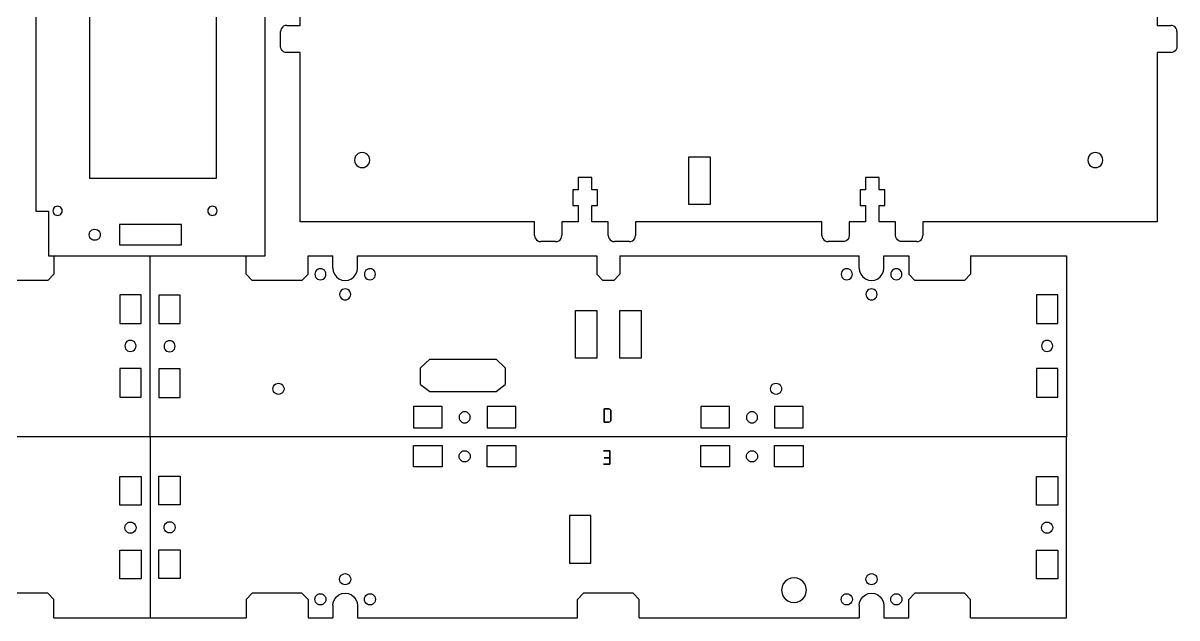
# Model space of a CAD drawing. Extents: x -328 to 338, y -470 to -5.
# Drawn here: x -34.4 to 338.2, y -469.9 to -277.8 of the extents above; entities that cross this region are included whole.
import ezdxf

# ---------------------------------------------------------------- set-up
doc = ezdxf.new("R2010")
doc.units = 0
doc.layers.get('0').update_dxf_attribs({"linetype": 'CONTINUOUS'})

msp = doc.modelspace()

# ---------------------------------------------------------------- linework, layer by layer
at = {"color": 5}
for points in [[(-30.296183, -178.938173), (-30.296183, -338.494623)], [(-26.243348, -352.938163), (43.703833, -352.938163), (43.703833, -178.938173)], [(-30.299304, -338.495836), (-26.246497, -338.495836)], [(-26.246737, -338.492732), (-26.246737, -352.936696)], [(-24.474578, -352.927157), (-24.474578, -358.927145)], [(37.575521, -358.926891), (37.575521, -352.926903)], [(57.575509, -352.926903), (65.57553, -352.926903)], [(57.575509, -358.926891), (57.575509, -352.926903)], [(65.57553, -356.926895), (65.57553, -352.926903)], [(73.575514, -352.926903), (150.825494, -352.926903)], [(73.575514, -356.926895), (73.575514, -352.926903)], [(150.825437, -352.926903), (150.825437, -358.926891)], [(158.325436, -352.926903), (158.325436, -358.926891)], [(158.325436, -352.926903), (235.575433, -352.926903)], [(235.575489, -356.926895), (235.575489, -352.926903)], [(243.57549, -356.926895), (243.57549, -352.926903)], [(243.57549, -352.926903), (251.575502, -352.926903)], [(251.575502, -352.926903), (251.575502, -358.926891)], [(271.57549, -352.926903), (271.57549, -358.926891)], [(271.57549, -352.926903), (302.575609, -352.926903)], [(302.575609, -352.926903), (302.575609, -411.426884)], [(65.57553, -356.926895), (65.711815, -357.96217)], [(73.439229, -357.96217), (73.575514, -356.926895)], [(235.575489, -356.926895), (235.711774, -357.96217)], [(243.439205, -357.96217), (243.57549, -356.926895)], [(-26.474581, -360.927141), (-42.474588, -360.927141)], [(-24.474578, -358.927145), (-26.474581, -360.927141)], [(37.575521, -358.926891), (39.575517, -360.926887)], [(55.575513, -360.926887), (39.575517, -360.926887)], [(57.575509, -358.926891), (55.575513, -360.926887)], [(65.711815, -357.96217), (66.111414, -358.926891)], [(66.111414, -358.926891), (66.747091, -359.755326)], [(66.747091, -359.755326), (67.575526, -360.391003)], [(67.575526, -360.391003), (68.540246, -360.790602)], [(68.540246, -360.790602), (69.575522, -360.926887)], [(69.575522, -360.926887), (70.610798, -360.790602)], [(70.610798, -360.790602), (71.575518, -360.391003)], [(71.575518, -360.391003), (72.403953, -359.755326)], [(72.403953, -359.755326), (73.03963, -358.926891)], [(73.03963, -358.926891), (73.439229, -357.96217)], [(150.825437, -358.926891), (152.825433, -360.926887)], [(158.325436, -358.926891), (156.32544, -360.926887), (152.825433, -360.926887)], [(235.711774, -357.96217), (236.111373, -358.926891)], [(236.111373, -358.926891), (236.74705, -359.755326)], [(236.74705, -359.755326), (237.575485, -360.391003)], [(237.575485, -360.391003), (238.540205, -360.790602)], [(238.540205, -360.790602), (239.57547, -360.926887)], [(239.57547, -360.926887), (240.610774, -360.790602)], [(240.610774, -360.790602), (241.575494, -360.391003)], [(241.575494, -360.391003), (242.403929, -359.755326)], [(242.403929, -359.755326), (243.039606, -358.926891)], [(243.039606, -358.926891), (243.439205, -357.96217)], [(251.575502, -358.926891), (253.575498, -360.926887)], [(269.575494, -360.926887), (253.575498, -360.926887)], [(271.57549, -358.926891), (269.575494, -360.926887)], [(302.573775, -469.926951), (302.573775, -411.426969)], [(-26.476401, -461.927193), (-42.476409, -461.927193)], [(-24.476398, -463.927189), (-26.476401, -461.927193)], [(37.573658, -463.926935), (39.573654, -461.926939)], [(55.573651, -461.926939), (39.573654, -461.926939)], [(57.573647, -463.926935), (55.573651, -461.926939)], [(66.745279, -463.0985), (67.573714, -462.46285), (68.538434, -462.063224)], [(68.538434, -462.063224), (69.57371, -461.926939)], [(69.57371, -461.926939), (70.608986, -462.063224)], [(70.608986, -462.063224), (71.573706, -462.46285)], [(144.573679, -463.926935), (146.573675, -461.926939)], [(162.573671, -461.926939), (146.573675, -461.926939)], [(164.573667, -463.926935), (162.573671, -461.926939)], [(237.57367, -462.46285), (238.538391, -462.063224)], [(238.538391, -462.063224), (239.573664, -461.926939)], [(239.573664, -461.926939), (240.608939, -462.063224)], [(240.608939, -462.063224), (241.57366, -462.46285)], [(251.573668, -463.926935), (253.573664, -461.926939)], [(269.57366, -461.926939), (253.573664, -461.926939)], [(271.573656, -463.926935), (269.57366, -461.926939)], [(-24.476398, -469.927205), (-24.476398, -463.927189)], [(37.573658, -463.926935), (37.573658, -469.926951)], [(57.573647, -463.926935), (57.573647, -469.926951)], [(65.573718, -465.926931), (65.710003, -464.891655)], [(65.710003, -464.891655), (66.109602, -463.926935)], [(66.109602, -463.926935), (66.745279, -463.0985)], [(71.573706, -462.46285), (72.402141, -463.0985)], [(72.402141, -463.0985), (73.037819, -463.926935)], [(73.037819, -463.926935), (73.437417, -464.891655)], [(73.437417, -464.891655), (73.573702, -465.926931)], [(144.573679, -469.926951), (144.573679, -463.926935)], [(164.573667, -469.926951), (164.573667, -463.926935)], [(235.573674, -465.926931), (235.70996, -464.891655)], [(235.70996, -464.891655), (236.109558, -463.926935)], [(236.109558, -463.926935), (236.745235, -463.0985)], [(236.745235, -463.0985), (237.57367, -462.46285)], [(241.57366, -462.46285), (242.402095, -463.0985)], [(242.402095, -463.0985), (243.037772, -463.926935)], [(243.037772, -463.926935), (243.43737, -464.891655)], [(243.43737, -464.891655), (243.573656, -465.926931)], [(251.573668, -469.926951), (251.573668, -463.926935)], [(271.573656, -469.926951), (271.573656, -463.926935)], [(65.573718, -465.926931), (65.573718, -469.926951)], [(73.573702, -465.926931), (73.573702, -469.926951)], [(235.573674, -465.926931), (235.573674, -469.926951)], [(243.573656, -465.926931), (243.573656, -469.926951)], [(-24.476398, -469.927205), (6.523593, -469.927205)], [(6.573673, -469.926951), (37.573658, -469.926951)], [(57.573647, -469.926951), (65.573718, -469.926951)], [(73.573702, -469.926951), (144.573679, -469.926951)], [(164.573667, -469.926951), (235.573674, -469.926951)], [(243.573656, -469.926951), (251.573668, -469.926951)], [(271.573656, -469.926951), (302.573775, -469.926951)]]:
    msp.add_lwpolyline(points, dxfattribs=at)
at = {"color": 7}
for points in [[(-12.996182, -228.438172), (-12.996182, -327.938185)], [(28.003833, -327.938185), (28.003833, -228.438172), (-12.996182, -228.438172)], [(73.320086, -320.309803), (72.930732, -320.81721)], [(73.827493, -319.920449), (73.320086, -320.309803)], [(74.418382, -319.675706), (73.827493, -319.920449)], [(75.052507, -319.592225), (74.418382, -319.675706)], [(75.686604, -319.675706), (75.052507, -319.592225)], [(76.277493, -319.920449), (75.686604, -319.675706)], [(76.7849, -320.309803), (76.277493, -319.920449)], [(77.174254, -320.81721), (76.7849, -320.309803)], [(310.120002, -320.309803), (309.730648, -320.81721)], [(310.627409, -319.920449), (310.120002, -320.309803)], [(311.218298, -319.675706), (310.627409, -319.920449)], [(311.852395, -319.592225), (311.218298, -319.675706)], [(312.48652, -319.675706), (311.852395, -319.592225)], [(313.077408, -319.920449), (312.48652, -319.675706)], [(314.302394, -322.042224), (314.218913, -321.408099), (313.97417, -320.81721), (313.584816, -320.309803), (313.077408, -319.920449)], [(72.685989, -321.408099), (72.602479, -322.042224)], [(72.602479, -322.042224), (72.685989, -322.676321)], [(72.930732, -320.81721), (72.685989, -321.408099)], [(72.685989, -322.676321), (72.930732, -323.26721)], [(72.930732, -323.26721), (73.320086, -323.774617)], [(73.320086, -323.774617), (73.827493, -324.163971)], [(73.827493, -324.163971), (74.418382, -324.408742)], [(75.052507, -324.492224), (75.686604, -324.408742), (76.277493, -324.163971), (76.7849, -323.774617), (77.174254, -323.26721), (77.419025, -322.676321), (77.502506, -322.042224)], [(77.419025, -321.408099), (77.174254, -320.81721)], [(77.502506, -322.042224), (77.419025, -321.408099)], [(180.602464, -320.942235), (187.502464, -320.942235)], [(180.602464, -336.342227), (180.602464, -320.942235)], [(187.502464, -320.942235), (187.502464, -336.342227)], [(309.485877, -321.408099), (309.402395, -322.042224)], [(309.402395, -322.042224), (309.485877, -322.676321)], [(309.730648, -320.81721), (309.485877, -321.408099)], [(309.485877, -322.676321), (309.730648, -323.26721)], [(309.730648, -323.26721), (310.120002, -323.774617)], [(310.120002, -323.774617), (310.627409, -324.163971)], [(310.627409, -324.163971), (311.218298, -324.408742)], [(312.48652, -324.408742), (313.077408, -324.163971)], [(313.077408, -324.163971), (313.584816, -323.774617)], [(313.584816, -323.774617), (313.97417, -323.26721)], [(313.97417, -323.26721), (314.218913, -322.676321)], [(314.218913, -322.676321), (314.302394, -322.042224)], [(74.418382, -324.408742), (75.052507, -324.492224)], [(311.218298, -324.408742), (311.852395, -324.492224)], [(311.852395, -324.492224), (312.48652, -324.408742)], [(-12.996182, -327.938185), (28.003833, -327.938185)], [(-24.35684, -337.377502), (-24.595219, -337.688173), (-24.745071, -338.049953), (-24.796181, -338.438178)], [(-24.796181, -338.438178), (-24.745071, -338.826403)], [(-24.745071, -338.826403), (-24.595219, -339.188184)], [(-24.046182, -337.139138), (-24.35684, -337.377502)], [(-23.684409, -336.989278), (-24.046182, -337.139138)], [(-23.296182, -336.938167), (-23.684409, -336.989278)], [(-22.907954, -336.989278), (-23.296182, -336.938167)], [(-22.546182, -337.139138), (-22.907954, -336.989278)], [(-22.235523, -337.377502), (-22.546182, -337.139138)], [(-21.997144, -337.688173), (-22.235523, -337.377502)], [(-21.847292, -338.049953), (-21.997144, -337.688173)], [(-21.997144, -339.188184), (-21.847292, -338.826403)], [(-21.796182, -338.438178), (-21.847292, -338.049953)], [(-21.847292, -338.826403), (-21.796182, -338.438178)], [(25.254943, -338.049953), (25.203833, -338.438178)], [(25.203833, -338.438178), (25.254943, -338.826403)], [(25.404795, -337.688173), (25.254943, -338.049953)], [(25.254943, -338.826403), (25.404795, -339.188184)], [(25.643174, -337.377502), (25.404795, -337.688173)], [(25.953833, -337.139138), (25.643174, -337.377502)], [(27.092061, -336.989278), (26.703833, -336.938167), (26.315605, -336.989278), (25.953833, -337.139138)], [(26.703833, -339.938161), (27.092061, -339.887051), (27.453833, -339.737219), (27.764492, -339.498826), (28.002871, -339.188184), (28.152722, -338.826403), (28.203833, -338.438178)], [(27.453833, -337.139138), (27.092061, -336.989278)], [(28.002871, -337.688173), (27.764492, -337.377502), (27.453833, -337.139138)], [(28.152722, -338.049953), (28.002871, -337.688173)], [(28.203833, -338.438178), (28.152722, -338.049953)], [(187.502464, -336.342227), (180.602464, -336.342227)], [(-24.595219, -339.188184), (-24.35684, -339.498826)], [(-24.35684, -339.498826), (-24.046182, -339.737219)], [(-24.046182, -339.737219), (-23.684409, -339.887051), (-23.296182, -339.938161), (-22.907954, -339.887051)], [(-22.907954, -339.887051), (-22.546182, -339.737219)], [(-22.546182, -339.737219), (-22.235523, -339.498826)], [(-22.235523, -339.498826), (-21.997144, -339.188184)], [(25.404795, -339.188184), (25.643174, -339.498826)], [(25.643174, -339.498826), (25.953833, -339.737219), (26.315605, -339.887051), (26.703833, -339.938161)], [(-13.096182, -346.159976), (-13.034849, -345.694112)], [(-13.034849, -346.62584), (-13.096182, -346.159976)], [(-13.034849, -345.694112), (-12.855029, -345.259969)], [(-12.855029, -345.259969), (-12.568974, -344.887182)], [(-12.568974, -344.887182), (-12.196181, -344.601121)], [(-12.196181, -344.601121), (-11.762055, -344.421318)], [(-11.762055, -344.421318), (-11.296183, -344.359962)], [(-11.296183, -344.359962), (-10.83031, -344.421318)], [(-10.83031, -344.421318), (-10.396182, -344.601121)], [(-10.396182, -344.601121), (-10.023389, -344.887182)], [(-10.023389, -344.887182), (-9.737337, -345.259969)], [(-9.737337, -345.259969), (-9.557516, -345.694112)], [(-9.557516, -345.694112), (-9.496183, -346.159976)], [(-9.496183, -346.159976), (-9.557516, -346.62584)], [(-3.296181, -349.459972), (16.703812, -349.459972), (16.703812, -342.85998), (-3.296181, -342.85998), (-3.296181, -349.459972)], [(-12.855029, -347.059982), (-13.034849, -346.62584)], [(-12.568974, -347.43277), (-12.855029, -347.059982)], [(-12.196181, -347.71883), (-12.568974, -347.43277)], [(-11.762055, -347.898634), (-12.196181, -347.71883)], [(-11.296183, -347.959961), (-11.762055, -347.898634)], [(-10.83031, -347.898634), (-11.296183, -347.959961)], [(-10.396182, -347.71883), (-10.83031, -347.898634)], [(-10.023389, -347.43277), (-10.396182, -347.71883)], [(-9.737337, -347.059982), (-10.023389, -347.43277)], [(-9.557516, -346.62584), (-9.737337, -347.059982)], [(6.575564, -411.426884), (6.575564, -352.926903)], [(60.302744, -357.654097), (60.016684, -358.026884)], [(60.675531, -357.368036), (60.302744, -357.654097)], [(61.109646, -357.188232), (60.675531, -357.368036)], [(61.57551, -357.126877), (61.109646, -357.188232)], [(62.041402, -357.188232), (61.57551, -357.126877)], [(62.475516, -357.368036), (62.041402, -357.188232)], [(62.848304, -357.654097), (62.475516, -357.368036)], [(63.134364, -358.026884), (62.848304, -357.654097)], [(76.301611, -357.654097), (76.015551, -358.026884)], [(76.674399, -357.368036), (76.301611, -357.654097)], [(77.108513, -357.188232), (76.674399, -357.368036)], [(77.574405, -357.126877), (77.108513, -357.188232)], [(78.04027, -357.188232), (77.574405, -357.126877)], [(78.474412, -357.368036), (78.04027, -357.188232)], [(78.847199, -357.654097), (78.474412, -357.368036)], [(79.13326, -358.026884), (78.847199, -357.654097)], [(230.302714, -357.654097), (230.016654, -358.026884)], [(230.675502, -357.368036), (230.302714, -357.654097)], [(231.109616, -357.188232), (230.675502, -357.368036)], [(231.575441, -357.126877), (231.10956, -357.188232)], [(232.041361, -357.188232), (231.575497, -357.126877)], [(232.475419, -357.368036), (232.041305, -357.188232)], [(232.848206, -357.654097), (232.475419, -357.368036)], [(233.134323, -358.026884), (232.848263, -357.654097)], [(246.301587, -357.654097), (246.015527, -358.026884)], [(246.674375, -357.368036), (246.301587, -357.654097)], [(247.108517, -357.188232), (246.674375, -357.368036)], [(247.574381, -357.126877), (247.108517, -357.188232)], [(248.040246, -357.188232), (247.574381, -357.126877)], [(248.474388, -357.368036), (248.040246, -357.188232)], [(248.847175, -357.654097), (248.474388, -357.368036)], [(249.133236, -358.026884), (248.847175, -357.654097)], [(59.836852, -358.461026), (59.775525, -358.926891)], [(59.775525, -358.926891), (59.836852, -359.392755)], [(60.016684, -358.026884), (59.836852, -358.461026)], [(59.836852, -359.392755), (60.016684, -359.826897)], [(60.016684, -359.826897), (60.302744, -360.199685)], [(60.302744, -360.199685), (60.675531, -360.485745)], [(60.675531, -360.485745), (61.109646, -360.665549)], [(61.109646, -360.665549), (61.57551, -360.726876)], [(61.57551, -360.726876), (62.041402, -360.665549)], [(62.041402, -360.665549), (62.475516, -360.485745)], [(62.475516, -360.485745), (62.848304, -360.199685)], [(62.848304, -360.199685), (63.134364, -359.826897)], [(63.314196, -358.461026), (63.134364, -358.026884)], [(63.134364, -359.826897), (63.314196, -359.392755)], [(63.375523, -358.926891), (63.314196, -358.461026)], [(63.314196, -359.392755), (63.375523, -358.926891)], [(75.835747, -358.461026), (75.774392, -358.926891)], [(75.774392, -358.926891), (75.835747, -359.392755), (76.015551, -359.826897)], [(76.015551, -358.026884), (75.835747, -358.461026)], [(76.015551, -359.826897), (76.301611, -360.199685)], [(76.301611, -360.199685), (76.674399, -360.485745)], [(76.674399, -360.485745), (77.108513, -360.665549)], [(77.108513, -360.665549), (77.574405, -360.726876)], [(77.574405, -360.726876), (78.04027, -360.665549)], [(78.04027, -360.665549), (78.474412, -360.485745), (78.847199, -360.199685)], [(78.847199, -360.199685), (79.13326, -359.826897)], [(79.313064, -358.461026), (79.13326, -358.026884)], [(79.13326, -359.826897), (79.313064, -359.392755)], [(79.37439, -358.926891), (79.313064, -358.461026)], [(79.313064, -359.392755), (79.37439, -358.926891)], [(229.836822, -358.461026), (229.775495, -358.926891), (229.836822, -359.392755)], [(230.016654, -358.026884), (229.836822, -358.461026)], [(229.836822, -359.392755), (230.016654, -359.826897)], [(230.016654, -359.826897), (230.302714, -360.199685)], [(230.302714, -360.199685), (230.675502, -360.485745)], [(230.675502, -360.485745), (231.109616, -360.665549)], [(231.10956, -360.665549), (231.575441, -360.726876)], [(231.575441, -360.726876), (232.041305, -360.665549)], [(232.041361, -360.665549), (232.475476, -360.485745)], [(232.475476, -360.485745), (232.848263, -360.199685)], [(232.848263, -360.199685), (233.134323, -359.826897)], [(233.314099, -358.461026), (233.134267, -358.026884)], [(233.134267, -359.826897), (233.314099, -359.392755)], [(233.375482, -358.926891), (233.314155, -358.461026)], [(233.314155, -359.392755), (233.375482, -358.926891)], [(245.835723, -358.461026), (245.774368, -358.926891)], [(245.774368, -358.926891), (245.835723, -359.392755)], [(246.015527, -358.026884), (245.835723, -358.461026)], [(245.835723, -359.392755), (246.015527, -359.826897)], [(246.015527, -359.826897), (246.301587, -360.199685)], [(246.301587, -360.199685), (246.674375, -360.485745)], [(246.674375, -360.485745), (247.108517, -360.665549)], [(247.108517, -360.665549), (247.574381, -360.726876)], [(247.574381, -360.726876), (248.040246, -360.665549)], [(248.040246, -360.665549), (248.474388, -360.485745)], [(248.474388, -360.485745), (248.847175, -360.199685)], [(248.847175, -360.199685), (249.133236, -359.826897)], [(249.31304, -358.461026), (249.133236, -358.026884)], [(249.133236, -359.826897), (249.31304, -359.392755)], [(249.374366, -358.926891), (249.31304, -358.461026)], [(249.31304, -359.392755), (249.374366, -358.926891)], [(67.836864, -364.960999), (67.775509, -365.426892)], [(68.016668, -364.526885), (67.836864, -364.960999)], [(68.302728, -364.154098), (68.016668, -364.526885)], [(68.675515, -363.868037), (68.302728, -364.154098)], [(69.109658, -363.688234), (68.675515, -363.868037)], [(69.575522, -363.626878), (69.109658, -363.688234)], [(70.041386, -363.688234), (69.575522, -363.626878)], [(70.475529, -363.868037), (70.041386, -363.688234)], [(70.848316, -364.154098), (70.475529, -363.868037)], [(71.134376, -364.526885), (70.848316, -364.154098)], [(71.31418, -364.960999), (71.134376, -364.526885)], [(71.375507, -365.426892), (71.31418, -364.960999)], [(237.836823, -364.960999), (237.775496, -365.426892)], [(238.016627, -364.526885), (237.836823, -364.960999)], [(238.302687, -364.154098), (238.016627, -364.526885)], [(238.675474, -363.868037), (238.302687, -364.154098)], [(239.109617, -363.688234), (238.675474, -363.868037)], [(239.57547, -363.626878), (239.109617, -363.688234)], [(240.041362, -363.688234), (239.57547, -363.626878)], [(240.475505, -363.868037), (240.041362, -363.688234)], [(240.848292, -364.154098), (240.475505, -363.868037)], [(241.134352, -364.526885), (240.848292, -364.154098)], [(241.314156, -364.960999), (241.134352, -364.526885)], [(241.314156, -365.892756), (241.375511, -365.426892), (241.314156, -364.960999)], [(3.675425, -365.577147), (-3.224599, -365.577147), (-3.224599, -374.77714)], [(3.675425, -374.77714), (3.675425, -365.577147)], [(9.425557, -365.676884), (9.425557, -374.876877)], [(16.32558, -365.676884), (9.425557, -365.676884)], [(9.425557, -374.876877), (16.32558, -374.876877), (16.32558, -365.676884)], [(67.775509, -365.426892), (67.836864, -365.892756)], [(67.836864, -365.892756), (68.016668, -366.326898)], [(68.016668, -366.326898), (68.302728, -366.699686)], [(68.302728, -366.699686), (68.675515, -366.985718)], [(68.675515, -366.985718), (69.109658, -367.16555)], [(69.109658, -367.16555), (69.575522, -367.226877)], [(69.575522, -367.226877), (70.041386, -367.16555)], [(70.041386, -367.16555), (70.475529, -366.985718)], [(70.475529, -366.985718), (70.848316, -366.699686)], [(70.848316, -366.699686), (71.134376, -366.326898)], [(71.134376, -366.326898), (71.31418, -365.892756)], [(71.31418, -365.892756), (71.375507, -365.426892)], [(237.775496, -365.426892), (237.836823, -365.892756)], [(237.836823, -365.892756), (238.016627, -366.326898)], [(238.016627, -366.326898), (238.302687, -366.699686)], [(238.302687, -366.699686), (238.675474, -366.985718)], [(238.675474, -366.985718), (239.109617, -367.16555)], [(239.109617, -367.16555), (239.57547, -367.226877)], [(239.57547, -367.226877), (240.041362, -367.16555)], [(240.041362, -367.16555), (240.475505, -366.985718)], [(240.475505, -366.985718), (240.848292, -366.699686)], [(240.848292, -366.699686), (241.134352, -366.326898)], [(241.134352, -366.326898), (241.314156, -365.892756)], [(299.725616, -365.576893), (292.825593, -365.576893), (292.825593, -374.776886)], [(299.725616, -374.776886), (299.725616, -365.576893)], [(143.925499, -370.626893), (150.825494, -370.626893), (150.825494, -386.026884)], [(143.925499, -386.026884), (143.925499, -370.626893)], [(165.225487, -370.626893), (165.225487, -386.026884), (158.325493, -386.026884), (158.325493, -370.626893), (165.225487, -370.626893)], [(-3.224599, -374.77714), (3.675425, -374.77714)], [(292.825593, -374.776886), (299.725616, -374.776886)], [(-1.514925, -381.610812), (-1.576308, -382.077128)], [(-1.576308, -382.077128), (-1.514925, -382.543444)], [(-1.334923, -381.176275), (-1.514925, -381.610812)], [(-1.514925, -382.543444), (-1.334923, -382.97801)], [(-1.048608, -380.80312), (-1.334923, -381.176275)], [(-1.334923, -382.97801), (-1.048608, -383.351136)], [(-0.675454, -380.516806), (-1.048608, -380.80312)], [(-1.048608, -383.351136), (-0.675454, -383.637478)], [(-0.240916, -380.336805), (-0.675454, -380.516806)], [(-0.675454, -383.637478), (-0.240916, -383.81748)], [(0.2254, -380.275421), (-0.240916, -380.336805)], [(-0.240916, -383.81748), (0.2254, -383.878863)], [(0.691744, -380.336805), (0.2254, -380.275421)], [(0.2254, -383.878863), (0.691744, -383.81748)], [(1.126281, -380.516806), (0.691744, -380.336805)], [(0.691744, -383.81748), (1.126281, -383.637478)], [(1.499436, -380.80312), (1.126281, -380.516806)], [(1.126281, -383.637478), (1.499436, -383.351136)], [(1.78575, -381.176275), (1.499436, -380.80312)], [(1.499436, -383.351136), (1.78575, -382.97801)], [(1.965751, -381.610812), (1.78575, -381.176275)], [(1.78575, -382.97801), (1.965751, -382.543444)], [(2.027135, -382.077128), (1.965751, -381.610812)], [(1.965751, -382.543444), (2.027135, -382.077128)], [(11.073791, -382.176894), (11.135175, -382.643209)], [(11.135231, -381.71055), (11.073848, -382.176894)], [(11.315232, -381.276012), (11.135231, -381.71055)], [(11.135231, -382.643209), (11.315232, -383.077747)], [(11.601547, -380.902858), (11.315232, -381.276012)], [(11.315232, -383.077747), (11.601547, -383.450901)], [(11.974701, -380.616543), (11.601547, -380.902858)], [(11.601547, -383.450901), (11.974701, -383.737216), (12.409239, -383.917217)], [(12.409182, -380.436542), (11.974645, -380.616543)], [(12.875583, -380.375159), (12.409239, -380.436542)], [(13.341842, -380.436542), (12.875526, -380.375159)], [(13.776436, -380.616543), (13.341898, -380.436542)], [(13.341898, -383.917217), (13.776436, -383.737216)], [(14.14959, -380.902858), (13.776436, -380.616543)], [(13.776436, -383.737216), (14.14959, -383.450901)], [(14.435905, -381.276012), (14.14959, -380.902858)], [(14.14959, -383.450901), (14.435905, -383.077747)], [(14.615849, -381.71055), (14.435848, -381.276012)], [(14.435905, -383.077747), (14.615906, -382.643209)], [(14.677289, -382.176894), (14.615906, -381.71055)], [(14.615906, -382.643209), (14.677289, -382.176894)], [(294.535267, -381.610558), (294.473884, -382.076874)], [(294.473884, -382.076874), (294.535267, -382.54319)], [(294.715269, -381.176021), (294.535267, -381.610558)], [(294.535267, -382.54319), (294.715269, -382.977756)], [(295.001583, -380.802866), (294.715269, -381.176021)], [(294.715269, -382.977756), (295.001583, -383.350882)], [(295.374737, -380.516552), (295.001583, -380.802866)], [(295.001583, -383.350882), (295.374737, -383.637224)], [(295.809275, -380.336551), (295.374737, -380.516552)], [(295.374737, -383.637224), (295.809275, -383.817226)], [(296.275591, -380.275167), (295.809275, -380.336551)], [(295.809275, -383.817226), (296.275591, -383.878609)], [(296.741935, -380.336551), (296.275591, -380.275167)], [(296.275591, -383.878609), (296.741935, -383.817226)], [(297.176472, -380.516552), (296.741935, -380.336551)], [(296.741935, -383.817226), (297.176472, -383.637224)], [(297.549626, -380.802866), (297.176472, -380.516552)], [(297.176472, -383.637224), (297.549626, -383.350882)], [(297.835941, -381.176021), (297.549626, -380.802866)], [(297.549626, -383.350882), (297.835941, -382.977756)], [(298.015942, -381.610558), (297.835941, -381.176021)], [(297.835941, -382.977756), (298.015942, -382.54319)], [(298.077326, -382.076874), (298.015942, -381.610558)], [(298.015942, -382.54319), (298.077326, -382.076874)], [(12.409239, -383.917217), (12.875583, -383.9786)], [(12.875526, -383.9786), (13.341842, -383.917217)], [(96.900475, -386.398797), (93.937452, -389.098817)], [(96.900475, -386.398797), (118.354698, -386.398797)], [(121.227777, -389.098817), (118.354698, -386.398797)], [(150.825494, -386.026884), (143.925499, -386.026884)], [(-3.224599, -389.377144), (-3.224599, -398.577137)], [(3.675425, -389.377144), (-3.224599, -389.377144)], [(3.675425, -398.577137), (3.675425, -389.377144)], [(16.32558, -389.476882), (9.425557, -389.476882)], [(9.425557, -389.476882), (9.425557, -398.676875)], [(16.32558, -398.676875), (16.32558, -389.476882)], [(93.937452, -394.498885), (93.937452, -389.098817)], [(121.227777, -389.098817), (121.227777, -394.498885)], [(292.825593, -389.37689), (292.825593, -398.576883)], [(299.725616, -389.37689), (292.825593, -389.37689)], [(299.725616, -398.576883), (299.725616, -389.37689)], [(48.039559, -394.12686), (48.505423, -394.188215), (48.939537, -394.368019), (49.312353, -394.654079), (49.598385, -395.026866), (49.778217, -395.461009), (49.839544, -395.926873), (49.778217, -396.392737), (49.598385, -396.82688), (49.312353, -397.199667), (48.939537, -397.485728), (48.505423, -397.665531), (48.039559, -397.726858), (47.573667, -397.665531), (47.139552, -397.485728), (46.766765, -397.199667), (46.480705, -396.82688), (46.300873, -396.392737), (46.239546, -395.926873), (46.300873, -395.461009), (46.480705, -395.026866), (46.766765, -394.654079), (47.139552, -394.368019), (47.573667, -394.188215), (48.039559, -394.12686)], [(93.937452, -394.498885), (96.900475, -396.738883)], [(118.354698, -396.738883), (121.227777, -394.498885)], [(208.739582, -394.12686), (209.205474, -394.188215), (209.639589, -394.368019), (210.012376, -394.654079), (210.298436, -395.026866), (210.478268, -395.461009), (210.539595, -395.926873), (210.478268, -396.392737), (210.298436, -396.82688), (210.012376, -397.199667), (209.639589, -397.485728), (209.205474, -397.665531), (208.739582, -397.726858), (208.273718, -397.665531), (207.839575, -397.485728), (207.466788, -397.199667), (207.180756, -396.82688), (207.000924, -396.392737), (206.939597, -395.926873), (207.000924, -395.461009), (207.180756, -395.026866), (207.466788, -394.654079), (207.839575, -394.368019), (208.273718, -394.188215), (208.739582, -394.12686)], [(-3.224599, -398.577137), (3.675425, -398.577137)], [(9.425557, -398.676875), (16.32558, -398.676875)], [(96.900475, -396.738883), (118.354698, -396.738883)], [(292.825593, -398.576883), (299.725616, -398.576883)], [(91.675469, -401.676869), (91.675469, -408.576863)], [(100.875519, -401.676869), (91.675526, -401.676869)], [(100.875519, -408.576863), (100.875519, -401.676869)], [(115.475523, -401.676869), (115.475523, -408.576863)], [(124.675516, -401.676869), (115.475523, -401.676869)], [(124.675516, -408.576863), (124.675516, -401.676869)], [(193.675491, -401.676869), (184.47547, -401.676869), (184.475414, -408.576863)], [(193.675491, -408.576863), (193.675491, -401.676869)], [(217.47546, -401.676869), (208.275468, -401.676869)], [(208.275468, -401.676869), (208.275468, -408.576863), (217.47546, -408.576863)], [(217.47546, -408.576863), (217.47546, -401.676869)], [(106.435184, -404.66055), (106.373772, -405.126866)], [(106.373772, -405.126866), (106.435184, -405.593182)], [(106.615185, -404.226013), (106.435184, -404.66055)], [(106.435184, -405.593182), (106.615185, -406.027748)], [(106.901499, -403.852858), (106.615185, -404.226013)], [(106.615185, -406.027748), (106.901499, -406.400874)], [(107.274654, -403.566544), (106.901499, -403.852858)], [(107.709191, -403.386543), (107.274654, -403.566544)], [(108.175507, -403.325159), (107.709191, -403.386543)], [(108.641823, -403.386543), (108.175507, -403.325159)], [(109.07636, -403.566544), (108.641823, -403.386543)], [(109.449514, -403.852858), (109.07636, -403.566544)], [(109.735857, -404.226013), (109.449514, -403.852858)], [(109.449514, -406.400874), (109.735857, -406.027748)], [(109.977242, -405.126866), (109.91583, -404.66055), (109.735857, -404.226013)], [(109.735857, -406.027748), (109.91583, -405.593182)], [(109.91583, -405.593182), (109.977242, -405.126866)], [(199.235128, -404.66055), (199.173744, -405.126866)], [(199.173744, -405.126866), (199.235128, -405.593182)], [(199.415129, -404.226013), (199.235128, -404.66055)], [(199.235128, -405.593182), (199.415129, -406.027748)], [(199.701472, -403.852858), (199.415129, -404.226013)], [(199.415129, -406.027748), (199.701472, -406.400874)], [(200.074598, -403.566544), (199.701472, -403.852858)], [(200.509164, -403.386543), (200.074598, -403.566544)], [(200.975479, -403.325159), (200.509164, -403.386543)], [(201.441795, -403.386543), (200.975479, -403.325159)], [(201.876333, -403.566544), (201.441795, -403.386543)], [(202.249487, -403.852858), (201.876333, -403.566544)], [(202.535801, -404.226013), (202.249487, -403.852858)], [(202.249487, -406.400874), (202.535801, -406.027748)], [(202.715803, -404.66055), (202.535801, -404.226013)], [(202.535801, -406.027748), (202.715803, -405.593182)], [(202.777186, -405.126866), (202.715803, -404.66055)], [(202.715803, -405.593182), (202.777186, -405.126866)], [(91.675526, -408.576863), (100.875519, -408.576863)], [(106.901499, -406.400874), (107.274654, -406.687216)], [(107.274654, -406.687216), (107.709191, -406.867218)], [(107.709191, -406.867218), (108.175507, -406.928601)], [(108.175507, -406.928601), (108.641823, -406.867218)], [(108.641823, -406.867218), (109.07636, -406.687216)], [(109.07636, -406.687216), (109.449514, -406.400874)], [(115.475523, -408.576863), (124.675516, -408.576863)], [(184.47547, -408.576863), (193.675491, -408.576863)], [(199.701472, -406.400874), (200.074598, -406.687216)], [(200.074598, -406.687216), (200.509164, -406.867218)], [(200.509164, -406.867218), (200.975479, -406.928601)], [(200.975479, -406.928601), (201.441795, -406.867218)], [(201.441795, -406.867218), (201.876333, -406.687216)], [(201.876333, -406.687216), (202.249487, -406.400874)], [(6.525417, -411.427138), (-289.474346, -411.427138)], [(6.573673, -411.426969), (6.573673, -469.926951)], [(302.575609, -411.426884), (6.575564, -411.426884)], [(91.673722, -421.176957), (91.673722, -414.276962)], [(91.673722, -414.276962), (100.873715, -414.276962)], [(100.873715, -414.276962), (100.873715, -421.176957)], [(106.371969, -417.726959), (106.43338, -417.260644)], [(106.43338, -417.260644), (106.613353, -416.826106)], [(106.613353, -416.826106), (106.899696, -416.452952)], [(106.899696, -416.452952), (107.27285, -416.166609)], [(107.27285, -416.166609), (107.707388, -415.986608)], [(107.707388, -415.986608), (108.173703, -415.925224)], [(108.173703, -415.925224), (108.640019, -415.986608)], [(108.640019, -415.986608), (109.074557, -416.166609)], [(109.074557, -416.166609), (109.447711, -416.452952)], [(109.447711, -416.452952), (109.734054, -416.826106)], [(109.734054, -416.826106), (109.914027, -417.260644)], [(109.914027, -417.260644), (109.975438, -417.726959)], [(115.473692, -421.176957), (115.473692, -414.276962)], [(115.473692, -414.276962), (124.673713, -414.276962)], [(124.673713, -414.276962), (124.673713, -421.176957)], [(184.473667, -421.176957), (184.473667, -414.276962)], [(184.473667, -414.276962), (193.673659, -414.276962)], [(193.673659, -414.276962), (193.673659, -421.176957)], [(199.171941, -417.726959), (199.233324, -417.260644)], [(199.233324, -417.260644), (199.413326, -416.826106)], [(199.413326, -416.826106), (199.699668, -416.452952)], [(199.699668, -416.452952), (200.072794, -416.166609)], [(200.072794, -416.166609), (200.50736, -415.986608)], [(200.50736, -415.986608), (200.973676, -415.925224)], [(200.973676, -415.925224), (201.439992, -415.986608)], [(201.439992, -415.986608), (201.874529, -416.166609)], [(201.874529, -416.166609), (202.247683, -416.452952)], [(202.247683, -416.452952), (202.533998, -416.826106)], [(202.533998, -416.826106), (202.713999, -417.260644)], [(202.713999, -417.260644), (202.775383, -417.726959)], [(208.273664, -414.276962), (217.473657, -414.276962)], [(208.273664, -421.176957), (208.273664, -414.276962)], [(217.473657, -414.276962), (217.473657, -421.176957)], [(106.43338, -418.193275), (106.371969, -417.726959)], [(106.613353, -418.627813), (106.43338, -418.193275)], [(106.899696, -419.000967), (106.613353, -418.627813)], [(107.27285, -419.287281), (106.899696, -419.000967)], [(107.707388, -419.467283), (107.27285, -419.287281)], [(108.173703, -419.528666), (107.707388, -419.467283)], [(108.640019, -419.467283), (108.173703, -419.528666)], [(109.074557, -419.287281), (108.640019, -419.467283)], [(109.447711, -419.000967), (109.074557, -419.287281)], [(109.734054, -418.627813), (109.447711, -419.000967)], [(109.914027, -418.193275), (109.734054, -418.627813)], [(109.975438, -417.726959), (109.914027, -418.193275)], [(199.233324, -418.193275), (199.171941, -417.726959)], [(199.413326, -418.627813), (199.233324, -418.193275)], [(199.699668, -419.000967), (199.413326, -418.627813)], [(200.072794, -419.287281), (199.699668, -419.000967)], [(200.50736, -419.467283), (200.072794, -419.287281)], [(200.973676, -419.528666), (200.50736, -419.467283)], [(201.439992, -419.467283), (200.973676, -419.528666)], [(201.874529, -419.287281), (201.439992, -419.467283)], [(202.247683, -419.000967), (201.874529, -419.287281)], [(202.533998, -418.627813), (202.247683, -419.000967)], [(202.713999, -418.193275), (202.533998, -418.627813)], [(202.775383, -417.726959), (202.713999, -418.193275)], [(-3.226425, -424.277196), (3.673574, -424.277196)], [(-3.226425, -433.477217), (-3.226425, -424.277196)], [(3.673574, -424.277196), (3.673574, -433.477217)], [(9.423666, -424.176951), (16.323689, -424.176951)], [(9.423666, -433.376944), (9.423666, -424.176951)], [(16.323689, -424.176951), (16.323689, -433.376944)], [(100.873715, -421.176957), (91.673722, -421.176957)], [(124.673713, -421.176957), (115.473692, -421.176957)], [(193.673659, -421.176957), (184.473667, -421.176957)], [(217.473657, -421.176957), (208.273664, -421.176957)], [(292.823759, -424.276942), (299.723754, -424.276942)], [(292.823759, -433.476963), (292.823759, -424.276942)], [(299.723754, -424.276942), (299.723754, -433.476963)], [(3.673574, -433.477217), (-3.226425, -433.477217)], [(16.323689, -433.376944), (9.423666, -433.376944)], [(299.723754, -433.476963), (292.823759, -433.476963)], [(-1.336749, -439.876352), (-1.050434, -439.503198)], [(-1.050434, -439.503198), (-0.677279, -439.216855)], [(-0.677279, -439.216855), (-0.242739, -439.036882)], [(-0.242739, -439.036882), (0.223577, -438.97547)], [(0.223577, -438.97547), (0.689921, -439.036882)], [(0.689921, -439.036882), (1.124458, -439.216855)], [(1.124458, -439.216855), (1.497612, -439.503198)], [(1.497612, -439.503198), (1.783927, -439.876352)], [(11.313341, -439.776078), (11.599656, -439.402924)], [(11.599656, -439.402924), (11.97281, -439.11661)], [(11.97281, -439.11661), (12.407348, -438.936608)], [(12.407348, -438.936608), (12.873663, -438.875225)], [(12.873663, -438.875225), (13.340007, -438.936608)], [(13.340007, -438.936608), (13.774545, -439.11661)], [(13.774545, -439.11661), (14.147699, -439.402924)], [(14.147699, -439.402924), (14.434014, -439.776078)], [(142.023688, -452.226933), (148.923683, -452.226933), (148.923683, -436.826941), (142.023688, -436.826941), (142.023688, -452.226933)], [(294.713434, -439.876098), (294.999749, -439.502944)], [(294.999749, -439.502944), (295.372903, -439.216601)], [(295.372903, -439.216601), (295.80744, -439.036628)], [(295.80744, -439.036628), (296.273756, -438.975216)], [(296.273756, -438.975216), (296.7401, -439.036628)], [(296.7401, -439.036628), (297.174638, -439.216601)], [(297.174638, -439.216601), (297.547792, -439.502944)], [(297.547792, -439.502944), (297.834106, -439.876098)], [(-1.578134, -440.777205), (-1.516751, -440.31089)], [(-1.516751, -441.243521), (-1.578134, -440.777205)], [(-1.516751, -440.31089), (-1.336749, -439.876352)], [(-1.336749, -441.678059), (-1.516751, -441.243521)], [(-1.050434, -442.051213), (-1.336749, -441.678059)], [(-0.677279, -442.337527), (-1.050434, -442.051213)], [(-0.242739, -442.517529), (-0.677279, -442.337527)], [(0.223577, -442.57894), (-0.242739, -442.517529)], [(0.689921, -442.517529), (0.223577, -442.57894)], [(1.124458, -442.337527), (0.689921, -442.517529)], [(1.497612, -442.051213), (1.124458, -442.337527)], [(1.783927, -441.678059), (1.497612, -442.051213)], [(1.783927, -439.876352), (1.963928, -440.31089)], [(1.963928, -441.243521), (1.783927, -441.678059)], [(1.963928, -440.31089), (2.025312, -440.777205)], [(2.025312, -440.777205), (1.963928, -441.243521)], [(11.071957, -440.67696), (11.13334, -440.210616)], [(11.13334, -441.143276), (11.071957, -440.67696)], [(11.13334, -440.210616), (11.313341, -439.776078)], [(11.313341, -441.577813), (11.13334, -441.143276)], [(11.599656, -441.950968), (11.313341, -441.577813)], [(11.97281, -442.237282), (11.599656, -441.950968)], [(12.407348, -442.417283), (11.97281, -442.237282)], [(12.873663, -442.478667), (12.407348, -442.417283)], [(13.340007, -442.417283), (12.873663, -442.478667)], [(13.774545, -442.237282), (13.340007, -442.417283)], [(14.147699, -441.950968), (13.774545, -442.237282)], [(14.434014, -441.577813), (14.147699, -441.950968)], [(14.434014, -439.776078), (14.614015, -440.210616)], [(14.614015, -441.143276), (14.434014, -441.577813)], [(14.614015, -440.210616), (14.675398, -440.67696)], [(14.675398, -440.67696), (14.614015, -441.143276)], [(294.47205, -440.776951), (294.533433, -440.310636)], [(294.533433, -441.243267), (294.47205, -440.776951)], [(294.533433, -440.310636), (294.713434, -439.876098)], [(294.713434, -441.677805), (294.533433, -441.243267)], [(294.999749, -442.050959), (294.713434, -441.677805)], [(295.372903, -442.337273), (294.999749, -442.050959)], [(295.80744, -442.517275), (295.372903, -442.337273)], [(296.273756, -442.578686), (295.80744, -442.517275)], [(296.7401, -442.517275), (296.273756, -442.578686)], [(297.174638, -442.337273), (296.7401, -442.517275)], [(297.547792, -442.050959), (297.174638, -442.337273)], [(297.834106, -441.677805), (297.547792, -442.050959)], [(297.834106, -439.876098), (298.014108, -440.310636)], [(298.014108, -441.243267), (297.834106, -441.677805)], [(298.014108, -440.310636), (298.075491, -440.776951)], [(298.075491, -440.776951), (298.014108, -441.243267)], [(-3.226425, -448.077194), (3.673574, -448.077194)], [(-3.226425, -457.277186), (-3.226425, -448.077194)], [(3.673574, -448.077194), (3.673574, -457.277186)], [(9.423666, -447.976948), (16.323689, -447.976948)], [(9.423666, -457.176941), (9.423666, -447.976948)], [(16.323689, -447.976948), (16.323689, -457.176941)], [(292.823759, -448.07694), (299.723754, -448.07694)], [(292.823759, -457.276932), (292.823759, -448.07694)], [(299.723754, -448.07694), (299.723754, -457.276932)], [(3.673574, -457.277186), (-3.226425, -457.277186)], [(16.323689, -457.176941), (9.423666, -457.176941)], [(67.773697, -457.426934), (67.835052, -456.961069)], [(67.835052, -457.892826), (67.773697, -457.426934)], [(67.835052, -456.961069), (68.014856, -456.526955)], [(68.014856, -458.32694), (67.835052, -457.892826)], [(68.014856, -456.526955), (68.300916, -456.15414)], [(68.300916, -458.699728), (68.014856, -458.32694)], [(68.300916, -456.15414), (68.673703, -455.868107)], [(68.673703, -455.868107), (69.107818, -455.688275)], [(69.107818, -455.688275), (69.57371, -455.626948)], [(69.57371, -455.626948), (70.039574, -455.688275)], [(70.039574, -455.688275), (70.473717, -455.868107)], [(70.473717, -455.868107), (70.846504, -456.15414)], [(70.846504, -456.15414), (71.132536, -456.526955)], [(71.132536, -458.32694), (70.846504, -458.699728)], [(71.132536, -456.526955), (71.312368, -456.961069)], [(71.312368, -457.892826), (71.132536, -458.32694)], [(71.312368, -456.961069), (71.373695, -457.426934)], [(71.373695, -457.426934), (71.312368, -457.892826)], [(211.705277, -458.127099), (211.0696, -458.955534)], [(213.498433, -457.091823), (212.533684, -457.491421), (211.705277, -458.127099)], [(214.533709, -456.95551), (213.498433, -457.091823)], [(215.568984, -457.091823), (214.533709, -456.95551)], [(216.533705, -457.491421), (215.568984, -457.091823)], [(217.362111, -458.127099), (216.533705, -457.491421)], [(217.997789, -458.955534), (217.362111, -458.127099)], [(237.773653, -457.426934), (237.835008, -456.961069)], [(237.835008, -457.892826), (237.773653, -457.426934)], [(237.835008, -456.961069), (238.014812, -456.526955)], [(238.014812, -458.32694), (237.835008, -457.892826)], [(238.014812, -456.526955), (238.300872, -456.15414)], [(238.300872, -458.699728), (238.014812, -458.32694)], [(238.300872, -456.15414), (238.67366, -455.868107)], [(238.67366, -455.868107), (239.107799, -455.688275)], [(239.107799, -455.688275), (239.573664, -455.626948)], [(239.573664, -455.626948), (240.039528, -455.688275)], [(240.039528, -455.688275), (240.47367, -455.868107)], [(240.47367, -455.868107), (240.846458, -456.15414)], [(240.846458, -456.15414), (241.132518, -456.526955)], [(241.132518, -458.32694), (240.846458, -458.699728)], [(241.132518, -456.526955), (241.312322, -456.961069)], [(241.312322, -457.892826), (241.132518, -458.32694)], [(241.312322, -456.961069), (241.373649, -457.426934)], [(241.373649, -457.426934), (241.312322, -457.892826)], [(299.723754, -457.276932), (292.823759, -457.276932)], [(68.673703, -458.985788), (68.300916, -458.699728)], [(69.107818, -459.16562), (68.673703, -458.985788)], [(69.57371, -459.226947), (69.107818, -459.16562)], [(70.039574, -459.16562), (69.57371, -459.226947)], [(70.473717, -458.985788), (70.039574, -459.16562)], [(70.846504, -458.699728), (70.473717, -458.985788)], [(210.670002, -459.920254), (210.533688, -460.95553)], [(210.533688, -460.95553), (210.670002, -461.990806)], [(211.0696, -458.955534), (210.670002, -459.920254)], [(210.670002, -461.990806), (211.0696, -462.955526)], [(217.362111, -463.783961), (217.997789, -462.955526), (218.397387, -461.990806)], [(218.397387, -459.920254), (217.997789, -458.955534)], [(218.533701, -460.95553), (218.397387, -459.920254)], [(218.397387, -461.990806), (218.533701, -460.95553)], [(238.67366, -458.985788), (238.300872, -458.699728)], [(239.107799, -459.16562), (238.67366, -458.985788)], [(239.573664, -459.226947), (239.107799, -459.16562)], [(240.039528, -459.16562), (239.573664, -459.226947)], [(240.47367, -458.985788), (240.039528, -459.16562)], [(240.846458, -458.699728), (240.47367, -458.985788)], [(59.773713, -463.926935), (59.83504, -463.46107)], [(59.83504, -464.392827), (59.773713, -463.926935)], [(59.83504, -463.46107), (60.014872, -463.026928)], [(60.014872, -464.826941), (59.83504, -464.392827)], [(60.014872, -463.026928), (60.300904, -462.654141)], [(60.300904, -465.199729), (60.014872, -464.826941)], [(60.300904, -462.654141), (60.673719, -462.368108)], [(60.673719, -465.485789), (60.300904, -465.199729)], [(60.673719, -462.368108), (61.107834, -462.188276), (61.573698, -462.12695)], [(61.107834, -465.665593), (60.673719, -465.485789)], [(61.573698, -465.726948), (61.107834, -465.665593)], [(61.573698, -462.12695), (62.03959, -462.188276), (62.473705, -462.368108)], [(62.03959, -465.665593), (61.573698, -465.726948)], [(62.473705, -465.485789), (62.03959, -465.665593)], [(62.473705, -462.368108), (62.846492, -462.654141)], [(62.846492, -465.199729), (62.473705, -465.485789)], [(62.846492, -462.654141), (63.132552, -463.026928)], [(63.132552, -464.826941), (62.846492, -465.199729)], [(63.132552, -463.026928), (63.312384, -463.46107)], [(63.312384, -464.392827), (63.132552, -464.826941)], [(63.312384, -463.46107), (63.373711, -463.926935), (63.312384, -464.392827)], [(75.77258, -463.926935), (75.833907, -463.46107)], [(75.833907, -464.392827), (75.77258, -463.926935)], [(75.833907, -463.46107), (76.013739, -463.026928)], [(76.013739, -464.826941), (75.833907, -464.392827)], [(76.013739, -463.026928), (76.299799, -462.654141)], [(76.299799, -465.199729), (76.013739, -464.826941)], [(76.299799, -462.654141), (76.672587, -462.368108)], [(76.672587, -465.485789), (76.299799, -465.199729)], [(76.672587, -462.368108), (77.106701, -462.188276)], [(77.106701, -465.665593), (76.672587, -465.485789)], [(77.106701, -462.188276), (77.572593, -462.12695)], [(77.572593, -465.726948), (77.106701, -465.665593)], [(77.572593, -462.12695), (78.038458, -462.188276)], [(78.038458, -465.665593), (77.572593, -465.726948)], [(78.038458, -462.188276), (78.472572, -462.368108)], [(78.472572, -465.485789), (78.038458, -465.665593)], [(78.472572, -462.368108), (78.845387, -462.654141)], [(78.845387, -465.199729), (78.472572, -465.485789)], [(78.845387, -462.654141), (79.13142, -463.026928)], [(79.13142, -464.826941), (78.845387, -465.199729)], [(79.13142, -463.026928), (79.311252, -463.46107)], [(79.311252, -464.392827), (79.13142, -464.826941)], [(79.311252, -463.46107), (79.372579, -463.926935)], [(79.372579, -463.926935), (79.311252, -464.392827)], [(211.0696, -462.955526), (211.705277, -463.783961)], [(211.705277, -463.783961), (212.533684, -464.41961), (213.498433, -464.819208)], [(213.498433, -464.819208), (214.533709, -464.955522)], [(214.533709, -464.955522), (215.568984, -464.819208)], [(215.568984, -464.819208), (216.533705, -464.41961)], [(216.533705, -464.41961), (217.362111, -463.783961)], [(229.773669, -463.926935), (229.834996, -463.46107)], [(229.834996, -464.392827), (229.773669, -463.926935)], [(229.834996, -463.46107), (230.014828, -463.026928)], [(230.014828, -464.826941), (229.834996, -464.392827)], [(230.014828, -463.026928), (230.300888, -462.654141)], [(230.300888, -465.199729), (230.014828, -464.826941)], [(230.300888, -462.654141), (230.673676, -462.368108)], [(230.673676, -465.485789), (230.300888, -465.199729)], [(230.673676, -462.368108), (231.10779, -462.188276)], [(231.10779, -465.665593), (230.673676, -465.485789)], [(231.10779, -462.188276), (231.573654, -462.12695)], [(231.573654, -465.726948), (231.10779, -465.665593)], [(231.573654, -462.12695), (232.039547, -462.188276)], [(232.039547, -465.665593), (231.573654, -465.726948)], [(232.039547, -462.188276), (232.473661, -462.368108)], [(232.473661, -465.485789), (232.039547, -465.665593)], [(232.473661, -462.368108), (232.846448, -462.654141)], [(232.846448, -465.199729), (232.473661, -465.485789)], [(232.846448, -462.654141), (233.132509, -463.026928)], [(233.132509, -464.826941), (232.846448, -465.199729)], [(233.132509, -463.026928), (233.312341, -463.46107)], [(233.312341, -464.392827), (233.132509, -464.826941)], [(233.312341, -463.46107), (233.373668, -463.926935)], [(233.373668, -463.926935), (233.312341, -464.392827)], [(245.772534, -463.926935), (245.833889, -463.46107)], [(245.833889, -464.392827), (245.772534, -463.926935)], [(245.833889, -463.46107), (246.013692, -463.026928)], [(246.013692, -464.826941), (245.833889, -464.392827)], [(246.013692, -463.026928), (246.299753, -462.654141)], [(246.299753, -465.199729), (246.013692, -464.826941)], [(246.299753, -462.654141), (246.67254, -462.368108)], [(246.67254, -465.485789), (246.299753, -465.199729)], [(246.67254, -462.368108), (247.106683, -462.188276)], [(247.106683, -465.665593), (246.67254, -465.485789)], [(247.106683, -462.188276), (247.572547, -462.12695)], [(247.572547, -465.726948), (247.106683, -465.665593)], [(247.572547, -462.12695), (248.038411, -462.188276)], [(248.038411, -465.665593), (247.572547, -465.726948)], [(248.038411, -462.188276), (248.472554, -462.368108)], [(248.472554, -465.485789), (248.038411, -465.665593)], [(248.472554, -462.368108), (248.845341, -462.654141)], [(248.845341, -465.199729), (248.472554, -465.485789)], [(248.845341, -462.654141), (249.131401, -463.026928)], [(249.131401, -464.826941), (248.845341, -465.199729)], [(249.131401, -463.026928), (249.311205, -463.46107)], [(249.311205, -464.392827), (249.131401, -464.826941)], [(249.311205, -463.46107), (249.372532, -463.926935)], [(249.372532, -463.926935), (249.311205, -464.392827)]]:
    msp.add_lwpolyline(points, dxfattribs=at)
at = {"color": 4}
for points in [[(55.052491, -278.542241), (55.052491, -273.242248)], [(331.852411, -273.242248), (331.852411, -278.542241)], [(49.288271, -279.128021), (48.970432, -279.542239)], [(49.702489, -278.810182), (49.288271, -279.128021)], [(50.184863, -278.610369), (49.702489, -278.810182)], [(50.702487, -278.542241), (50.184863, -278.610369)], [(50.702487, -278.542241), (55.052491, -278.542241)], [(331.852411, -278.542241), (336.202415, -278.542241)], [(336.720039, -278.610397), (336.202415, -278.542241)], [(337.202413, -278.810182), (336.720039, -278.610397)], [(337.616602, -279.128021), (337.202413, -278.810182)], [(337.934441, -279.542239), (337.616602, -279.128021)], [(48.770647, -280.024585), (48.702491, -280.542237)], [(48.770647, -285.859868), (48.702491, -285.342216), (48.702491, -280.542237)], [(48.970432, -279.542239), (48.770647, -280.024585)], [(338.134254, -280.024613), (337.934441, -279.542239)], [(338.202411, -280.542237), (338.134254, -280.024613)], [(338.202411, -280.542237), (338.202411, -285.342244)], [(48.970432, -286.342242), (48.770647, -285.859868)], [(49.288271, -286.756431), (48.970432, -286.342242)], [(49.702489, -287.07427), (49.288271, -286.756431)], [(337.616602, -286.75646), (337.202413, -287.07427)], [(337.934441, -286.342242), (337.616602, -286.75646)], [(338.134254, -285.859868), (337.934441, -286.342242)], [(338.202411, -285.342244), (338.134254, -285.859868)], [(50.184863, -287.274083), (49.702489, -287.07427)], [(50.702487, -287.34224), (50.184863, -287.274083)], [(55.052491, -287.34224), (50.702487, -287.34224)], [(55.052491, -342.042212), (55.052491, -287.34224)], [(336.720039, -287.274083), (336.202415, -287.34224), (331.852411, -287.34224)], [(331.852411, -287.34224), (331.852411, -342.042212)], [(337.202413, -287.07427), (336.720039, -287.274083)], [(149.252483, -327.692228), (144.852469, -327.692228)], [(144.852469, -327.692228), (144.852469, -331.642211)], [(149.252483, -331.642211), (149.252483, -327.692228)], [(242.052444, -327.692228), (237.65243, -327.692228)], [(237.65243, -327.692228), (237.65243, -331.642211)], [(242.052444, -331.642211), (242.052444, -327.692228)], [(144.852469, -331.642211), (143.052484, -331.642211)], [(143.052484, -331.642211), (143.052484, -336.74222)], [(151.052468, -331.642211), (149.252483, -331.642211)], [(149.252483, -336.74222), (151.052468, -336.74222), (151.052468, -331.642211)], [(237.65243, -331.642211), (235.852445, -331.642211)], [(235.852445, -331.642211), (235.852445, -336.74222)], [(243.852457, -331.642211), (242.052444, -331.642211)], [(242.052444, -336.74222), (243.852457, -336.74222), (243.852457, -331.642211)], [(143.052484, -336.74222), (144.852469, -336.74222)], [(144.852469, -336.74222), (144.852469, -342.042212)], [(149.252483, -342.042212), (149.252483, -336.74222)], [(235.852445, -336.74222), (237.65243, -336.74222)], [(237.65243, -336.74222), (237.65243, -342.042212)], [(242.052444, -342.042212), (242.052444, -336.74222)], [(130.752477, -342.042212), (55.052491, -342.042212)], [(130.752477, -346.392216), (130.752477, -342.042212)], [(144.852469, -342.042212), (139.552477, -342.042212)], [(139.552477, -342.042212), (139.552477, -346.392216)], [(154.552475, -342.042212), (149.252483, -342.042212)], [(154.552475, -346.392216), (154.552475, -342.042212)], [(223.552439, -342.042212), (163.352474, -342.042212)], [(163.352474, -342.042212), (163.352474, -346.392216)], [(223.552439, -346.392216), (223.552439, -342.042212)], [(232.352438, -342.042212), (232.352438, -346.392216)], [(237.65243, -342.042212), (232.352438, -342.042212)], [(247.352436, -342.042212), (242.052444, -342.042212)], [(247.420593, -346.90984), (247.352436, -346.392216), (247.352436, -342.042212)], [(256.152436, -342.042212), (256.152436, -346.392216)], [(331.852411, -342.042212), (256.152436, -342.042212)], [(130.752477, -346.392216), (130.820634, -346.90984)], [(139.48432, -346.90984), (139.552477, -346.392216)], [(154.552475, -346.392216), (154.620603, -346.90984)], [(163.284318, -346.90984), (163.352474, -346.392216)], [(223.552439, -346.392216), (223.620595, -346.90984)], [(232.352438, -346.392216), (232.28431, -346.90984)], [(256.084279, -346.90984), (256.152436, -346.392216)], [(130.820634, -346.90984), (131.020419, -347.392214)], [(131.020419, -347.392214), (131.338258, -347.806432)], [(131.338258, -347.806432), (131.752475, -348.124271)], [(131.752475, -348.124271), (132.23485, -348.324056)], [(132.23485, -348.324056), (132.752473, -348.392212)], [(137.552481, -348.392212), (132.752473, -348.392212)], [(137.552481, -348.392212), (138.070105, -348.324056)], [(138.070105, -348.324056), (138.552479, -348.124271)], [(138.552479, -348.124271), (138.966696, -347.806432)], [(138.966696, -347.806432), (139.284535, -347.392214)], [(139.284535, -347.392214), (139.48432, -346.90984)], [(154.620603, -346.90984), (154.820417, -347.392214)], [(154.820417, -347.392214), (155.138255, -347.806432)], [(155.138255, -347.806432), (155.552473, -348.124271)], [(155.552473, -348.124271), (156.034819, -348.324056)], [(156.034819, -348.324056), (156.552471, -348.392212)], [(161.35245, -348.392212), (156.552471, -348.392212)], [(161.35245, -348.392212), (161.870102, -348.324056)], [(161.870102, -348.324056), (162.352476, -348.124271)], [(162.352476, -348.124271), (162.766666, -347.806432)], [(162.766666, -347.806432), (163.084504, -347.392214)], [(163.084504, -347.392214), (163.284318, -346.90984)], [(223.620595, -346.90984), (223.820409, -347.392214)], [(223.820409, -347.392214), (224.138247, -347.806432)], [(224.138247, -347.806432), (224.552437, -348.124271)], [(224.552437, -348.124271), (225.034811, -348.324056)], [(225.034811, -348.324056), (225.552463, -348.392212)], [(230.870094, -348.324056), (230.352442, -348.392212), (225.552463, -348.392212)], [(231.35244, -348.124271), (230.870094, -348.324056)], [(231.766658, -347.806432), (231.35244, -348.124271)], [(232.084496, -347.392214), (231.766658, -347.806432)], [(232.28431, -346.90984), (232.084496, -347.392214)], [(247.620378, -347.392214), (247.420593, -346.90984)], [(247.938217, -347.806432), (247.620378, -347.392214)], [(248.352434, -348.124271), (247.938217, -347.806432)], [(248.834808, -348.324056), (248.352434, -348.124271)], [(249.352432, -348.392212), (248.834808, -348.324056)], [(254.15244, -348.392212), (249.352432, -348.392212)], [(254.15244, -348.392212), (254.670063, -348.324056)], [(254.670063, -348.324056), (255.152438, -348.124271)], [(255.152438, -348.124271), (255.566655, -347.806432)], [(255.566655, -347.806432), (255.884494, -347.392214)], [(255.884494, -347.392214), (256.084279, -346.90984)]]:
    msp.add_lwpolyline(points, dxfattribs=at)
at = {"color": 1}
for points in [[(153.239453, -406.704065), (153.239453, -402.39614), (154.257231, -402.39614), (154.691176, -402.432039), (155.056456, -402.539707), (155.299958, -402.695804), (155.360833, -402.783236), (155.381153, -402.876878), (155.381153, -406.223299), (155.360833, -406.319678), (155.299986, -406.409058), (155.056484, -406.566707), (154.700574, -406.669718), (154.257259, -406.704065), (153.239481, -406.704065)], [(153.239481, -402.39614), (153.239481, -406.704065), (154.257259, -406.704065), (154.700574, -406.669718), (155.056484, -406.566707), (155.299986, -406.409058), (155.360861, -406.319678), (155.381181, -406.223299), (155.381181, -402.876878), (155.360861, -402.783236), (155.300014, -402.695804), (155.056513, -402.539707), (154.691232, -402.432039), (154.257288, -402.39614), (153.23951, -402.39614)], [(152.968717, -415.96101), (155.097915, -415.96101), (152.968717, -415.96101)], [(155.097915, -418.177442), (155.097915, -415.96101)], [(155.097915, -415.96101), (155.097915, -420.268935)], [(152.968717, -420.268935), (155.097915, -420.268935), (152.968717, -420.268935)], [(153.268437, -418.177442), (155.097915, -418.177442), (153.268437, -418.177442)], [(155.097915, -420.268935), (155.097915, -418.177442)]]:
    msp.add_lwpolyline(points, dxfattribs=at)

doc.saveas('drawing.dxf')
